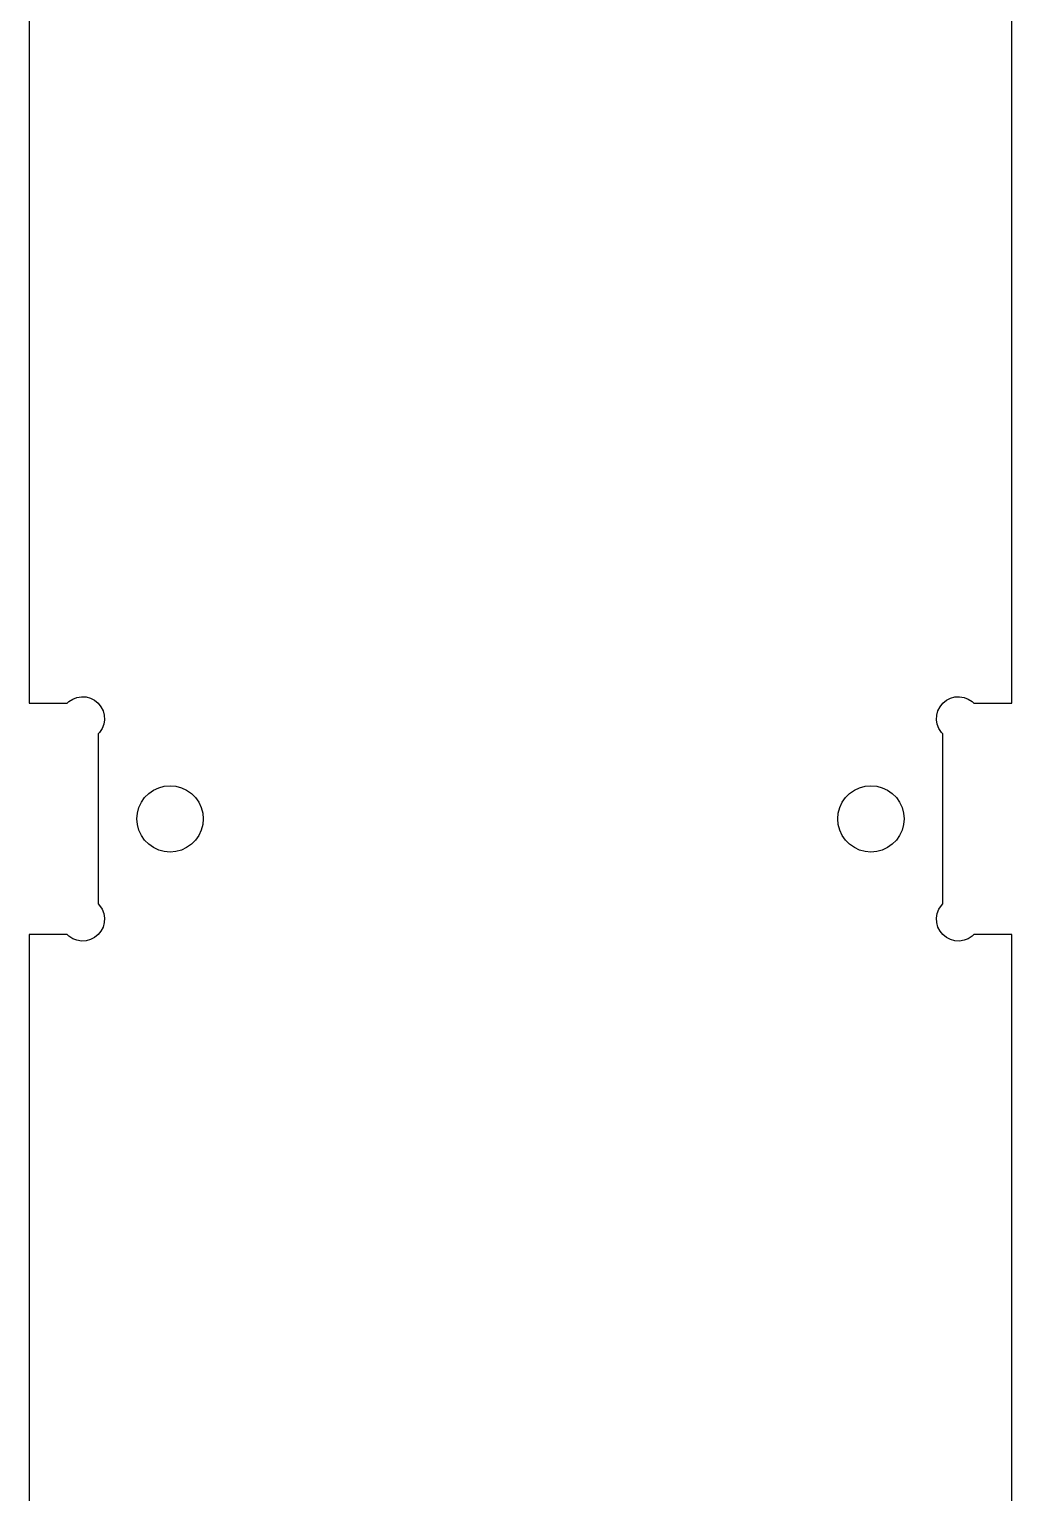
# Model space of a CAD drawing. Header units: metres. Extents: x -91 to 100, y 0 to 828.
# Drawn here: x 22 to 100.5, y 117.2 to 234.1 of the extents above; entities that cross this region are included whole.
import ezdxf

# ---------------------------------------------------------------- set-up
doc = ezdxf.new("R2010")
doc.units = ezdxf.units.M

msp = doc.modelspace()

# ---------------------------------------------------------------- linework, layer by layer
for p, q in [((22, 323.81), (22, 180.28)), ((100.5, 180.28), (100.5, 323.81)), ((22, 180.28), (25.0387, 180.28)), ((25.0387, 180.28), (25.1613, 180.403)), ((25.1613, 180.403), (25.4681, 180.602)), ((25.4681, 180.602), (25.8096, 180.733)), ((25.8096, 180.733), (26.171, 180.79)), ((26.171, 180.79), (26.5363, 180.771)), ((26.5363, 180.771), (26.8897, 180.676)), ((26.8897, 180.676), (27.2157, 180.51)), ((27.2157, 180.51), (27.5, 180.28)), ((27.5, 180.28), (27.7302, 179.996)), ((94.7698, 179.996), (95, 180.28)), ((95, 180.28), (95.2843, 180.51)), ((95.2843, 180.51), (95.6103, 180.676)), ((95.6103, 180.676), (95.9637, 180.771)), ((95.9637, 180.771), (96.329, 180.79)), ((96.329, 180.79), (96.6904, 180.733)), ((96.6904, 180.733), (97.0319, 180.602)), ((97.0319, 180.602), (97.3387, 180.403)), ((97.3387, 180.403), (97.4613, 180.28)), ((97.4613, 180.28), (100.5, 180.28)), ((27.7302, 179.996), (27.8963, 179.67)), ((27.8963, 179.67), (27.991, 179.316)), ((28.0102, 178.951), (27.9529, 178.59)), ((27.991, 179.316), (28.0102, 178.951)), ((94.4898, 178.951), (94.509, 179.316)), ((94.5471, 178.59), (94.4898, 178.951)), ((94.509, 179.316), (94.6037, 179.67)), ((94.6037, 179.67), (94.7698, 179.996)), ((27.6226, 177.941), (27.5, 177.819)), ((27.5, 177.819), (27.5, 164.241)), ((27.8218, 178.248), (27.6226, 177.941)), ((27.9529, 178.59), (27.8218, 178.248)), ((94.6782, 178.248), (94.5471, 178.59)), ((94.8774, 177.941), (94.6782, 178.248)), ((95, 177.819), (94.8774, 177.941)), ((95, 164.241), (95, 177.819)), ((31.5466, 173.06), (31.925, 173.325)), ((31.925, 173.325), (32.3437, 173.52)), ((32.3437, 173.52), (32.7898, 173.64)), ((32.7898, 173.64), (33.25, 173.68)), ((33.25, 173.68), (33.7102, 173.64)), ((33.7102, 173.64), (34.1563, 173.52)), ((34.1563, 173.52), (34.575, 173.325)), ((34.575, 173.325), (34.9534, 173.06)), ((87.5466, 173.06), (87.925, 173.325)), ((87.925, 173.325), (88.3437, 173.52)), ((88.3437, 173.52), (88.7898, 173.64)), ((88.7898, 173.64), (89.25, 173.68)), ((89.25, 173.68), (89.7102, 173.64)), ((89.7102, 173.64), (90.1563, 173.52)), ((90.1563, 173.52), (90.575, 173.325)), ((90.575, 173.325), (90.9534, 173.06)), ((30.6403, 171.49), (30.7598, 171.936)), ((30.7598, 171.936), (30.955, 172.355)), ((30.955, 172.355), (31.22, 172.733)), ((31.22, 172.733), (31.5466, 173.06)), ((34.9534, 173.06), (35.28, 172.733)), ((35.28, 172.733), (35.545, 172.355)), ((35.545, 172.355), (35.7402, 171.936)), ((35.7402, 171.936), (35.8597, 171.49)), ((86.6403, 171.49), (86.7598, 171.936)), ((86.7598, 171.936), (86.955, 172.355)), ((86.955, 172.355), (87.22, 172.733)), ((87.22, 172.733), (87.5466, 173.06)), ((90.9534, 173.06), (91.28, 172.733)), ((91.28, 172.733), (91.545, 172.355)), ((91.545, 172.355), (91.7402, 171.936)), ((91.7402, 171.936), (91.8597, 171.49)), ((30.6, 171.03), (30.6403, 171.49)), ((30.6403, 170.57), (30.6, 171.03)), ((35.8597, 171.49), (35.9, 171.03)), ((35.9, 171.03), (35.8597, 170.57)), ((86.6, 171.03), (86.6403, 171.49)), ((86.6403, 170.57), (86.6, 171.03)), ((91.8597, 171.49), (91.9, 171.03)), ((91.9, 171.03), (91.8597, 170.57)), ((30.7598, 170.124), (30.6403, 170.57)), ((30.955, 169.705), (30.7598, 170.124)), ((31.22, 169.327), (30.955, 169.705)), ((35.545, 169.705), (35.28, 169.327)), ((35.7402, 170.124), (35.545, 169.705)), ((35.8597, 170.57), (35.7402, 170.124)), ((86.7598, 170.124), (86.6403, 170.57)), ((86.955, 169.705), (86.7598, 170.124)), ((87.22, 169.327), (86.955, 169.705)), ((91.545, 169.705), (91.28, 169.327)), ((91.7402, 170.124), (91.545, 169.705)), ((91.8597, 170.57), (91.7402, 170.124)), ((31.5466, 169), (31.22, 169.327)), ((31.925, 168.735), (31.5466, 169)), ((32.3437, 168.54), (31.925, 168.735)), ((32.7898, 168.42), (32.3437, 168.54)), ((33.25, 168.38), (32.7898, 168.42)), ((33.7102, 168.42), (33.25, 168.38)), ((34.1563, 168.54), (33.7102, 168.42)), ((34.575, 168.735), (34.1563, 168.54)), ((34.9534, 169), (34.575, 168.735)), ((35.28, 169.327), (34.9534, 169)), ((87.5466, 169), (87.22, 169.327)), ((87.925, 168.735), (87.5466, 169)), ((88.3437, 168.54), (87.925, 168.735)), ((88.7898, 168.42), (88.3437, 168.54)), ((89.25, 168.38), (88.7898, 168.42)), ((89.7102, 168.42), (89.25, 168.38)), ((90.1563, 168.54), (89.7102, 168.42)), ((90.575, 168.735), (90.1563, 168.54)), ((90.9534, 169), (90.575, 168.735)), ((91.28, 169.327), (90.9534, 169)), ((27.5, 164.241), (27.6226, 164.119)), ((27.6226, 164.119), (27.8218, 163.812)), ((27.8218, 163.812), (27.9529, 163.47)), ((94.5471, 163.47), (94.6782, 163.812)), ((94.6782, 163.812), (94.8774, 164.119)), ((94.8774, 164.119), (95, 164.241)), ((27.991, 162.744), (27.8963, 162.39)), ((27.9529, 163.47), (28.0102, 163.109)), ((28.0102, 163.109), (27.991, 162.744)), ((94.4898, 163.109), (94.5471, 163.47)), ((94.509, 162.744), (94.4898, 163.109)), ((94.6037, 162.39), (94.509, 162.744)), ((25.0387, 161.78), (22, 161.78)), ((22, 161.78), (22, 18.25)), ((25.1613, 161.657), (25.0387, 161.78)), ((25.4681, 161.458), (25.1613, 161.657)), ((25.8096, 161.327), (25.4681, 161.458)), ((26.8897, 161.384), (26.5363, 161.289)), ((27.2157, 161.55), (26.8897, 161.384)), ((27.5, 161.78), (27.2157, 161.55)), ((27.7302, 162.064), (27.5, 161.78)), ((27.8963, 162.39), (27.7302, 162.064)), ((94.7698, 162.064), (94.6037, 162.39)), ((95, 161.78), (94.7698, 162.064)), ((95.2843, 161.55), (95, 161.78)), ((95.6103, 161.384), (95.2843, 161.55)), ((95.9637, 161.289), (95.6103, 161.384)), ((97.0319, 161.458), (96.6904, 161.327)), ((97.3387, 161.657), (97.0319, 161.458)), ((97.4613, 161.78), (97.3387, 161.657)), ((100.5, 161.78), (97.4613, 161.78)), ((100.5, 18.25), (100.5, 161.78)), ((26.171, 161.27), (25.8096, 161.327)), ((26.5363, 161.289), (26.171, 161.27)), ((96.329, 161.27), (95.9637, 161.289)), ((96.6904, 161.327), (96.329, 161.27))]:
    msp.add_line(p, q)

doc.saveas('drawing.dxf')
